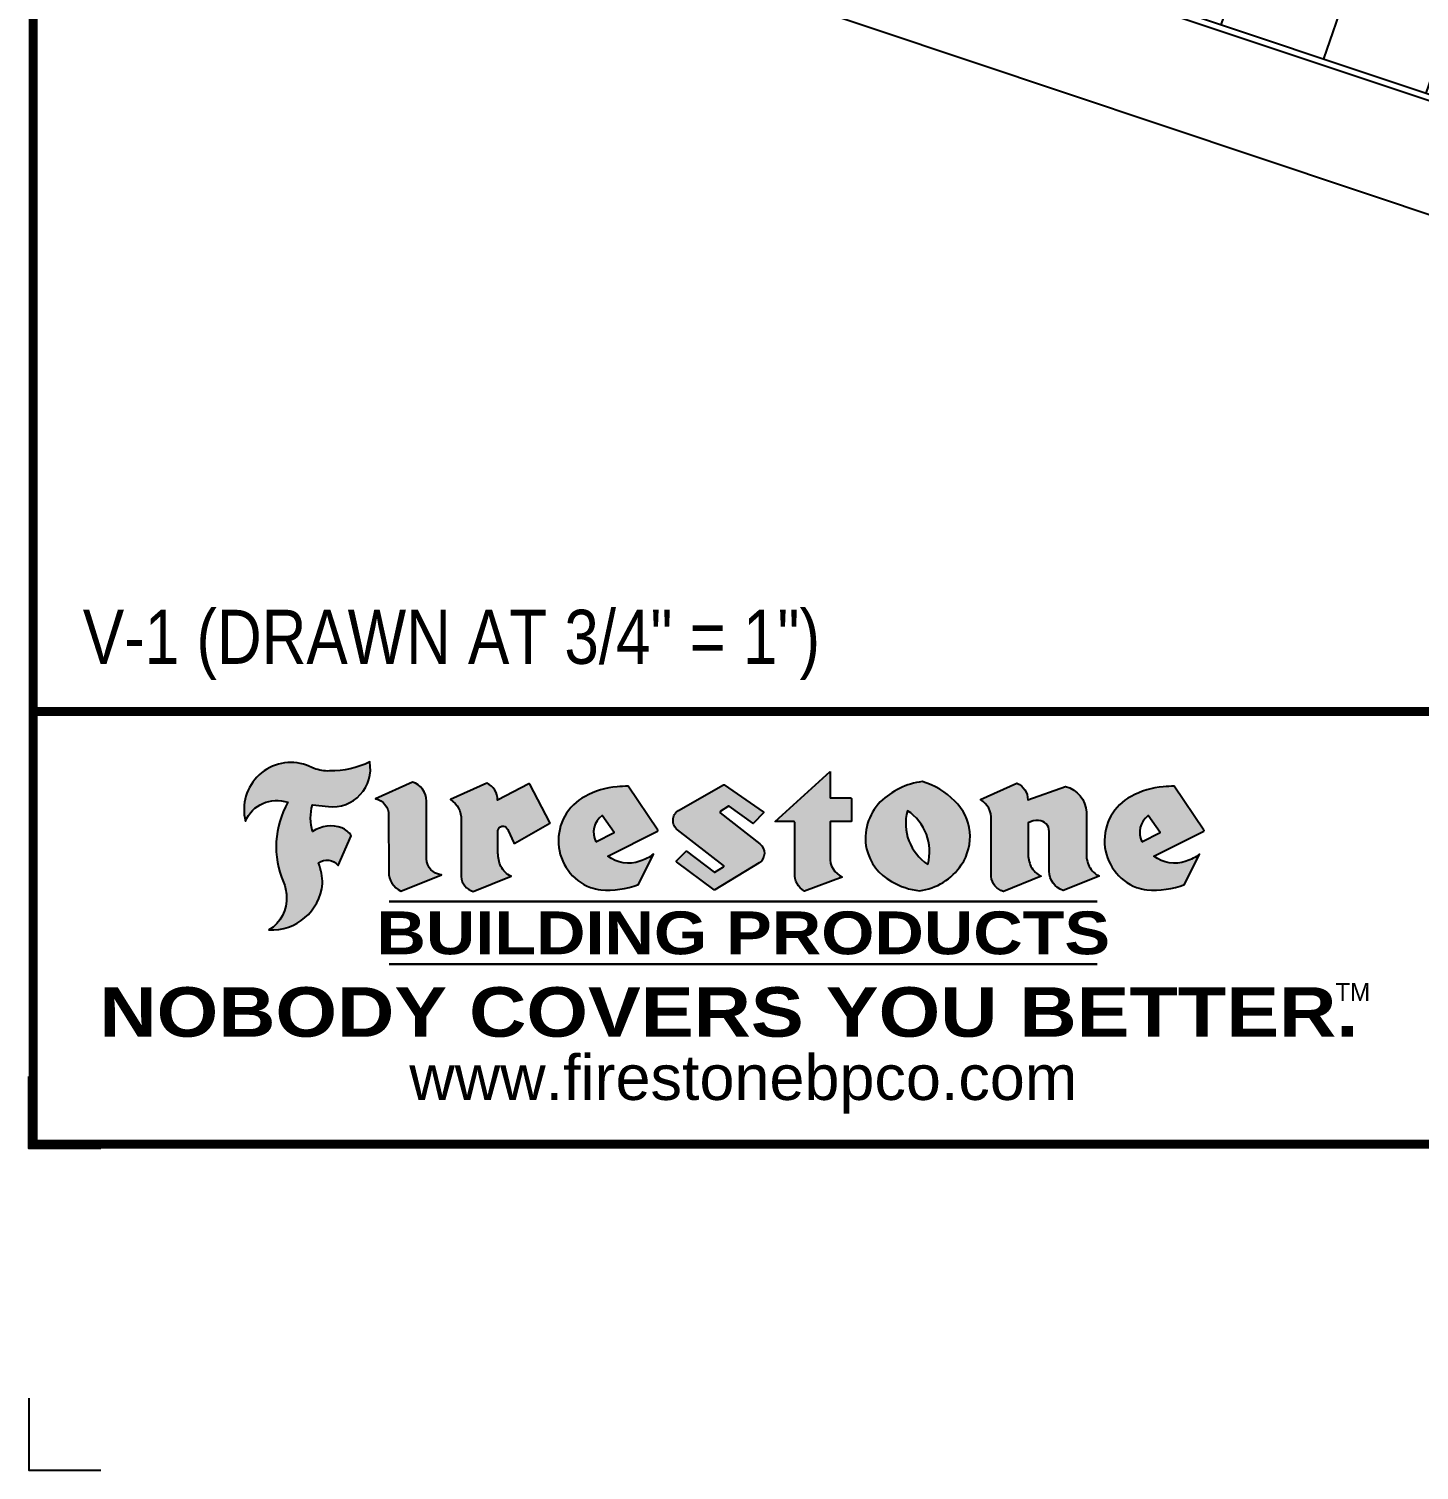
# Model space of a CAD drawing. Header units: inches. Extents: x 0 to 20, y 0 to 16.8.
# Drawn here: x 0 to 4.823, y 0 to 4.999 of the extents above; entities that cross this region are included whole.
import ezdxf
from ezdxf.enums import TextEntityAlignment as Align

# ---------------------------------------------------------------- set-up
doc = ezdxf.new("R2010")
doc.units = ezdxf.units.IN
doc.header["$MEASUREMENT"] = 0
doc.layers.get('0').update_dxf_attribs({"linetype": 'CONTINUOUS'})
doc.layers.get('DEFPOINTS').update_dxf_attribs({"linetype": 'CONTINUOUS'})
for name, color, linetype in [('FSBP-INSULATION', 7, 'CONTINUOUS'), ('FSBP-TTLB', 7, 'CONTINUOUS'), ('FSBP-TTLB-BORDER', 7, 'CONTINUOUS'), ('FSBP-TTLB-TEXT', 7, 'CONTINUOUS'), ('FSBP-WALL-CURB', 9, 'CONTINUOUS'), ('FSBP-WOOD', 7, 'CONTINUOUS')]:
    doc.layers.add(name, color=color, linetype=linetype)
doc.styles.add('ARIAL', font='arial.ttf')
doc.styles.add('ARIAL_BOLD', font='')
doc.styles.add('BANKGOTHIC', font='bgothm.ttf')
doc.styles.add('FSBP_ARIAL_NAR', font='ARIALN.TTF')
doc.styles.get('ARIAL_BOLD').set_extended_font_data('Arial Black')

# ---------------------------------------------------------------- blocks, each defined once
blk = doc.blocks.new('A$C486F1324')
at = {"layer": 'FSBP-TTLB-TEXT'}
h = blk.add_hatch(color=1, dxfattribs=at)
edge = h.paths.add_edge_path()
edge.add_arc((1.05293473454803, 2.432581823257731), 0.1319107607348553, 264.0410451462098, 370.3106169565175)
edge.add_arc((1.043176611464152, 2.752262660202042), 0.3273056962876236, 270.05058356628535, 295.23459397187514, ccw=False)
edge.add_arc((1.038426922191803, 2.56403150268051), 0.13916565617135, 249.3281275763668, 272.0749124149863, ccw=False)
edge.add_line((0.989299278179902, 2.433825686944644), (0.9631177487359136, 2.445558787492629))
edge.add_arc((0.9095748620182865, 2.291407038981255), 0.1631857907024101, 70.84590087378872, 194.3325259843273)
edge.add_arc((0.8600509757814071, 2.204839658458385), 0.1179914261095279, 70.96950098067123, 156.9641407594483, ccw=False)
edge.add_arc((1.168766374175352, 2.162383550941515), 0.3110405457095052, 150.323113748316, 203.2084295854517)
edge.add_arc((0.7718745149407522, 1.989572487159472), 0.121858715661731, 0.8849157075190988, 24.34668939894999, ccw=False)
edge.add_arc((0.7650031314481953, 1.983307491475024), 0.1289731377238324, -58.36655102076742, 3.6216782311386737, ccw=False)
edge.add_arc((0.8412948678329051, 2.051617467449851), 0.1783301886510352, 267.2205474105585, 354.1381621173521)
edge.add_arc((0.8059370697409881, 2.029692373120287), 0.212787892960859, 0.9996158580669322, 21.00503380861244)
edge.add_arc((1.034432087517867, 2.064164197730946), 0.05136395668415856, 40.821177131732725, 125.52727787225791, ccw=False)
edge.add_line((1.073301941138498, 2.097740834336818), (1.118401912534369, 2.200031471354478))
edge.add_arc((1.056483187403122, 2.160862735149867), 0.07326744446031509, 32.31675181867256, 66.31481236598174)
edge.add_arc((1.047887483703787, 2.124501603239696), 0.110224694801178, 69.81791323323885, 125.254734720681)
edge.add_arc((1.143333842085744, 2.261873949018218), 0.1659710644737307, 164.1569669952081, 196.5811013160487, ccw=False)
edge.add_line((0.9836674837126961, 2.307184524455224), (1.039240299265617, 2.301383838364885))
h = blk.add_hatch(color=1, dxfattribs=at)
edge = h.paths.add_edge_path()
edge.add_line((2.779085526150499, 2.423583663157117), (2.779085526150499, 2.333881224553082))
edge.add_arc((2.781392442941157, 2.333881224553068), 0.00230691679065842, 179.9999999996471, 269.9999999996471)
edge.add_line((2.781392442941143, 2.331574307762409), (2.851042658398813, 2.331574307762409))
edge.add_arc((2.851042658398813, 2.329267390971708), 0.002306916790701052, 0, 90, ccw=False)
edge.add_line((2.853349575189514, 2.329267390971708), (2.853349575189514, 2.251757171804073))
edge.add_arc((2.851042658398828, 2.251757171804087), 0.002306916790686842, 269.99999999964706, 359.99999999964706, ccw=False)
edge.add_line((2.851042658398813, 2.2494502550134), (2.781392442941143, 2.2494502550134))
edge.add_arc((2.781392442941157, 2.247143338222742), 0.00230691679065842, 90.00000000035294, 180.0000000003529)
edge.add_line((2.779085526150499, 2.247143338222727), (2.779085526150499, 2.127433711485182))
edge.add_arc((2.852360918257401, 2.12369642034561), 0.07337063740681414, 177.0802527808787, 245.3249543133826)
edge.add_line((2.821730779419073, 2.057025249452735), (2.690154522263373, 2.008229701244503))
edge.add_arc((2.724235369940526, 2.066534893757658), 0.06753517344606048, 177.0345319916278, 239.69264280249018, ccw=False)
edge.add_line((2.656790633108545, 2.070028763539753), (2.656790633108545, 2.247143338222727))
edge.add_arc((2.654483716317887, 2.247143338222742), 0.00230691679065842, 359.9999999996471, 449.999999999647)
edge.add_line((2.654483716317901, 2.2494502550134), (2.588482915647847, 2.2494502550134))
edge.add_line((2.588482915647847, 2.2494502550134), (2.779085526150499, 2.423583663157117))
h = blk.add_hatch(color=1, dxfattribs=at)
edge = h.paths.add_edge_path()
edge.add_line((1.290864384038019, 2.008492524202993), (1.43097033225452, 2.064791420292025))
edge.add_arc((1.436644270662416, 2.121823377800686), 0.0573135041183696, 181.971787100199, 264.31851000495806, ccw=False)
edge.add_line((1.379364702405683, 2.119851370029735), (1.37903731712966, 2.320596934648066))
edge.add_arc((1.309888624547209, 2.320484163719063), 0.06914878453844908, 0.0934405599589634, 72.42834396969008)
edge.add_line((1.330764526052365, 2.386406475112793), (1.202464409119062, 2.328412355415324))
edge.add_arc((1.190871232973747, 2.27232224160737), 0.05727567197445638, -0.017399788185684884, 78.322067691347, ccw=False)
edge.add_line((1.248146902307115, 2.272304847925781), (1.248199233300755, 2.075706805862339))
edge.add_arc((1.321324461293944, 2.07497573358174), 0.07312888236350451, 179.4272023230205, 245.3845503102953)
h = blk.add_hatch(color=1, dxfattribs=at)
edge = h.paths.add_edge_path()
edge.add_line((1.807651786805041, 2.246865396077439), (1.737783921756391, 2.3789790723241))
edge.add_arc((1.735744620158095, 2.377900594660677), 0.002306916790721869, 27.871971334059, 117.3766794470738)
edge.add_line((1.734683811260555, 2.37994914282028), (1.626263425247162, 2.323805327202692))
edge.add_arc((1.56271380654142, 2.324730636700022), 0.06355635479880146, 359.1658080110728, 425.8793658831422)
edge.add_line((1.58868669411409, 2.382737699601435), (1.462504212281334, 2.325700791685492))
edge.add_arc((1.423437031978647, 2.260476169502841), 0.07602957263902102, -3.4414039757249952, 59.079922442849806, ccw=False)
edge.add_line((1.499329501278754, 2.255912287470565), (1.499329501278754, 2.058449488485891))
edge.add_arc((1.556162430058898, 2.062578896434379), 0.05698275005415229, 184.1557352478596, 255.3066498366543)
edge.add_line((1.541709001656801, 2.007459641984056), (1.672916305560551, 2.060182788021976))
edge.add_arc((1.703923541705656, 2.128694263707063), 0.0752015358480571, 207.5160880841914, 245.649226723163, ccw=False)
edge.add_arc((1.736675161903364, 2.139384485703829), 0.1093332836229114, 179.4823365255142, 204.5537900001095, ccw=False)
edge.add_line((1.62734634068791, 2.140372291052628), (1.62734634068791, 2.218192830870564))
edge.add_arc((1.644214729975653, 2.216674003513419), 0.01693662875851178, 28.356188110623293, 174.8549701683578, ccw=False)
edge.add_arc((1.642965400400852, 2.211114314414412), 0.02111886817708026, 22.216893572439176, 40.102139564264576, ccw=False)
edge.add_line((1.662516385616714, 2.219099649108088), (1.682263761023097, 2.175858276730239))
edge.add_arc((1.6843622118052, 2.176816592645914), 0.002306916790685473, 204.5451281842827, 299.6323508190097)
edge.add_line((1.685502826970224, 2.174811383897563), (1.806753100371753, 2.243781709665697))
edge.add_line((1.806753100371753, 2.243781709665697), (1.807651786805041, 2.246865396077439))
h = blk.add_hatch(color=1, dxfattribs=at)
h.paths.add_polyline_path([(2.079013696958969, 2.372509599487572, 0.02524281661523788), (2.04064932662921, 2.369780089618544, 0.1213611957758757), (1.917398876930707, 2.330017413997425, 0.6151668103976068), (1.948366326295928, 2.020927234590275, 0.05306812109568645), (1.983561194740633, 2.012967556948965, 0.1150932231766138), (2.114751686428195, 2.031339923561191), (2.166820534440563, 2.13634411089113, -0.08755405562188731), (2.119855574390459, 2.112121973331725, -0.265591761123442), (2.008317279265117, 2.129763140217776), (2.180972862525681, 2.216714869958551, 0.4518949533370738), (2.18184769374962, 2.220065341664835)])
h.paths.add_polyline_path([(2.029842278823895, 2.211936798819394), (1.966738618897312, 2.179300291603411, -0.3720533890450154), (1.98880241555118, 2.270120236003706)], flags=16)
h = blk.add_hatch(color=1, dxfattribs=at)
edge = h.paths.add_edge_path()
edge.add_arc((2.27603235730526, 2.253253635380584), 0.04152450223225725, 123.20805433950699, 232.2027298779723, ccw=False)
edge.add_line((2.253290182792528, 2.287996660350629), (2.409160936544441, 2.376738928011363))
edge.add_arc((2.410302318411599, 2.374734155577214), 0.002306916790741141, 55.646444661762985, 119.65426054492829, ccw=False)
edge.add_line((2.411604106875319, 2.376638679631967), (2.547434611018917, 2.283795229912059))
edge.add_arc((2.546093867806404, 2.281917925270474), 0.002306916790700397, -42.731101238422525, 54.4661353739603, ccw=False)
edge.add_line((2.547788405158445, 2.280352547283613), (2.514082878729613, 2.24386597727802))
edge.add_arc((2.512388341377596, 2.245431355264869), 0.002306916790673009, 233.7527076894891, 317.2688987613858, ccw=False)
edge.add_line((2.511024327141814, 2.243570890203742), (2.429474878371439, 2.303359494337499))
edge.add_arc((2.428110864135639, 2.301499029276328), 0.002306916790719975, 53.75270768979195, 124.4135619297851)
edge.add_line((2.426807081754208, 2.303402188907356), (2.398558946171835, 2.284050464081318))
edge.add_arc((2.399862728553238, 2.282147304450302), 0.002306916790694715, 124.413561929383, 231.8459020253661)
edge.add_line((2.398437564694706, 2.280333255648443), (2.535524934179665, 2.17263385734519))
edge.add_arc((2.50987198472614, 2.139980978912016), 0.04152450223225738, -55.21225898295222, 51.84590202520428, ccw=False)
edge.add_line((2.533563285444262, 2.105878096982181), (2.380059912363055, 2.01288121029809))
edge.add_arc((2.378864566801948, 2.014854282539261), 0.002306916790727091, 233.2955624372944, 301.20872157023166, ccw=False)
edge.add_line((2.377485752065996, 2.013004759626924), (2.246891586179532, 2.110362385828026))
edge.add_arc((2.248272903809107, 2.112210040201936), 0.002306916790697761, 135.5134179846413, 233.2179869199888, ccw=False)
edge.add_line((2.246627115749294, 2.113826594173005), (2.278464340477814, 2.146239569709692))
edge.add_arc((2.280110128537683, 2.144623015738608), 0.002306916790748419, 53.03528399993951, 135.5134179853709, ccw=False)
edge.add_line((2.281497330874759, 2.146466256025562), (2.37745964320722, 2.074246076768972))
edge.add_arc((2.378846845544219, 2.076089317055831), 0.002306916790626977, 233.0352840000668, 302.2362632414408)
edge.add_line((2.380077382034147, 2.074137998264391), (2.409909958711938, 2.092950954072577))
edge.add_arc((2.408679422222006, 2.094902272864085), 0.002306916790685166, 302.2362632406177, 412.2027298768422)
edge.add_line((2.410093260944637, 2.096725162094273), (2.2505832602986, 2.22044162923676))
h = blk.add_hatch(color=1, dxfattribs=at)
edge = h.paths.add_edge_path(flags=16)
edge.add_arc((2.955988474005852, 2.146034781181318), 0.1684614578629418, 344.5558804047866, 417.0140046669545)
edge.add_arc((3.210083044523077, 2.242479849301684), 0.1684614578629413, 164.5558804047865, 237.0140046669547)
edge = h.paths.add_edge_path()
edge.add_arc((3.085000081380657, 2.190898847034975), 0.1828726885096672, 136.0914512150048, 191.213418978326)
edge.add_arc((3.080564515311864, 2.199009864590429), 0.1803148804748503, 194.0167254156723, 240.6663730831859)
edge.add_arc((3.113672006657439, 2.246327426840207), 0.2378525180183702, 239.2975390661776, 264.2889872773176)
edge.add_arc((3.064469747004688, 2.211810064170161), 0.2037606892471559, 277.1986764832036, 326.503572961274)
edge.add_arc((3.093364291682004, 2.196728640902951), 0.1713748657917089, 325.3768876809903, 406.3828327799088)
edge.add_arc((3.027464452944376, 2.141218864507682), 0.2571945645850002, 44.28462553519766, 73.82901434867304)
edge.add_arc((3.13277746446545, 2.132489990494792), 0.2579560664039133, 97.50292863483666, 134.1039137579026)
h = blk.add_hatch(color=1, dxfattribs=at)
edge = h.paths.add_edge_path()
edge.add_line((3.33831519343592, 2.058643648811753), (3.33831519343592, 2.255912287470565))
edge.add_arc((3.262422724135841, 2.260476169502887), 0.076029572638996, 356.5585960242387, 419.0799224428129)
edge.add_line((3.301489904438557, 2.325700791685492), (3.427672386271257, 2.382737699601435))
edge.add_arc((3.401699498698617, 2.324730636699968), 0.06355635479883828, 0.39626228338801184, 65.87936588318729, ccw=False)
edge.add_line((3.465254333483887, 2.325170194128376), (3.596151383567263, 2.371448459092008))
edge.add_arc((3.571369086579416, 2.27774289547643), 0.09692726601172152, 2.366977007666776, 75.18615851992018, ccw=False)
edge.add_line((3.668213654208745, 2.281745971443158), (3.668213654208745, 2.142456301410775))
edge.add_arc((3.777502514268014, 2.139339897279081), 0.1093332836229047, 178.3666365323575, 204.5537900000423)
edge.add_arc((3.744750894070185, 2.128649675282367), 0.07520153584796174, 207.5160880841712, 245.2240541443093)
edge.add_line((3.71323611585031, 2.060370178010899), (3.588210878431101, 2.010131177172084))
edge.add_arc((3.610972150886048, 2.078197660558692), 0.07177131519198725, 180.3328587115749, 251.5101856666586, ccw=False)
edge.add_line((3.539202046833867, 2.077780708850796), (3.539202046833867, 2.2155300510111))
edge.add_arc((3.501944494155337, 2.215955952136818), 0.0372599868942854, 359.3450650296065, 449.0500281941028)
edge.add_arc((3.498394839000171, 2.188871092646112), 0.06447454900600776, 86.29402372314017, 119.8211331593848)
edge.add_line((3.46633203284519, 2.244808056551889), (3.46633203284519, 2.140372291052628))
edge.add_arc((3.575660854060708, 2.139384485703815), 0.1093332836229751, 179.482336525507, 204.5537900001025)
edge.add_arc((3.542909233862866, 2.128694263706967), 0.0752015358479639, 207.51608808417, 245.6492267231416)
edge.add_line((3.511901997717774, 2.060182788021976), (3.380694693813967, 2.007459641984056))
edge.add_arc((3.395127450940398, 2.062546484817654), 0.05694615642555727, 183.9298782390169, 255.318496325343, ccw=False)
h = blk.add_hatch(color=1, dxfattribs=at)
h.paths.add_polyline_path([(3.973320437169735, 2.372509599487572, 0.02524281661523822), (3.934956066840033, 2.369780089618544, 0.1085638477195505), (3.823515797474061, 2.33691113673602, 0.6425897848490651), (3.842673066506751, 2.020927234590275, 0.05306812109569052), (3.877867934951342, 2.012967556948965, 0.1150932231766133), (4.009058426638961, 2.031339923561191), (4.061127274651329, 2.13634411089113, -0.08755405562189084), (4.014162314601225, 2.112121973331725, -0.2655917611234366), (3.902624019475826, 2.129763140217776), (4.075279602736447, 2.216714869958551, 0.4518949533370731), (4.076154433960386, 2.220065341664835)])
h.paths.add_polyline_path([(3.924149019034718, 2.211936798819394), (3.861045359108135, 2.179300291603411, -0.3720533890450147), (3.883109155761946, 2.270120236003706)], flags=16)
at = {"layer": 'DEFPOINTS', "color": 1}
blk.add_lwpolyline([(0.2499999648784577, 1.115208302549462), (-3.512154225088215e-08, 1.115208302549462), (-3.512154225088215e-08, 1.365208302549462)], dxfattribs=at)
at = {"layer": 'DEFPOINTS', "linetype": 'Continuous', "ltscale": 1.75}
blk.add_lwpolyline([(-3.512154225088215e-08, 0.2499999692161197), (-3.512154225088215e-08, -3.078388033372903e-08), (0.2499999648784577, -3.078388033372903e-08)], dxfattribs=at)
at = {"layer": 'FSBP-TTLB', "const_width": 0.03125}
blk.add_lwpolyline([(0.01562496487845775, 2.630833302549462), (0.01562496487845775, 1.130833302549462), (20.01562496487846, 1.130833302549462), (20.01562496487846, 2.630833302549462), (0.01562496487845775, 2.630833302549462)], dxfattribs=at)
at = {"layer": 'FSBP-TTLB-BORDER', "const_width": 0.03125}
blk.add_lwpolyline([(20.01562496487846, 2.630833302549462), (20.01562496487846, 15.63083330254946), (0.01562496487845775, 15.63083330254946), (0.01562496487845775, 2.630833302549462)], dxfattribs=at)
at = {"layer": 'FSBP-TTLB-TEXT', "color": 1}
blk.add_line((0.7514681707107965, 2.251010548403869), (0.7514681707107965, 2.251010548403869), dxfattribs=at)
for points in [[(1.039240288603781, 2.301383839477765, 0.5000510906601082), (1.182715385655359, 2.456191808344684, -0.1103304102359608), (1.043465573188274, 2.424957091469324, -0.09957876667165425), (0.989299278179902, 2.433825686944644), (0.9631177487359136, 2.445558787492629, 0.5978159689075124), (0.7514681707107965, 2.251010548403869, -0.3938834584182213), (0.8985246071333276, 2.316382279576757, 0.2349406564350952), (0.8828960471532977, 2.039809584686154, -0.1027304183841549), (0.893718696891784, 1.991454482752047, -0.2772692352614086), (0.8326473561440534, 1.873497067927772, 0.3985429150902959), (1.018692578968699, 2.03340460748511, 0.0875124847930418), (1.004584981218573, 2.105966186820112, -0.3874031597924062), (1.073301941138498, 2.097740834336818), (1.118401912534369, 2.200031471354478, 0.1494423498871741), (1.085915528859078, 2.22795860457687, 0.2467195073738216), (0.9842643930489484, 2.214510412139376, -0.1424285161541127), (0.9836674837126961, 2.307184524455224), (1.039240299265617, 2.301383838364885)], [(2.779085526150499, 2.423583663157117), (2.779085526150499, 2.333881224553082, 0.4142135623730958), (2.781392442941143, 2.331574307762409), (2.851042658398813, 2.331574307762409, -0.414213562373095), (2.853349575189514, 2.329267390971708), (2.853349575189514, 2.251757171804073, -0.4142135623730938), (2.851042658398813, 2.2494502550134), (2.781392442941143, 2.2494502550134, 0.4142135623730958), (2.779085526150499, 2.247143338222727), (2.779085526150499, 2.127433711485182, 0.3068985753588853), (2.821730779419073, 2.057025249452735), (2.690154522263373, 2.008229701244503, -0.2804194150632976), (2.656790633108545, 2.070028763539753), (2.656790633108545, 2.247143338222727, 0.414213562373095), (2.654483716317901, 2.2494502550134), (2.588482915647847, 2.2494502550134), (2.779085526150499, 2.423583663157117)], [(2.18184769374962, 2.220065341664835), (2.079013696958969, 2.372509599487572, 0.02524281661523788), (2.04064932662921, 2.369780089618544, 0.1085638477195265), (1.929209057263352, 2.33691113673602, 0.6425897848491228), (1.948366326295928, 2.020927234590275, 0.05306812109568648), (1.983561194740633, 2.012967556948965, 0.1150932231766137), (2.114751686428195, 2.031339923561191), (2.166820534440563, 2.13634411089113, -0.0875540556218873), (2.119855574390459, 2.112121973331725, -0.2655917611234418), (2.008317279265117, 2.129763140217776), (2.180972862525681, 2.216714869958551)], [(4.076154433960386, 2.220065341664835), (3.973320437169735, 2.372509599487572, 0.02524281661523788), (3.934956066840033, 2.369780089618544, 0.1085638477195265), (3.823515797474061, 2.33691113673602, 0.6425897848491228), (3.842673066506751, 2.020927234590275, 0.05306812109568648), (3.877867934951342, 2.012967556948965, 0.1150932231766137), (4.009058426638961, 2.031339923561191), (4.061127274651329, 2.13634411089113, -0.0875540556218873), (4.014162314601225, 2.112121973331725, -0.2655917611234418), (3.902624019475826, 2.129763140217776), (4.075279602736447, 2.216714869958551)], [(4.075279602736447, 2.216714869958551, 0.4518949533370731), (4.076154433960386, 2.220065341664835, 0.4518949533370731)]]:
    blk.add_lwpolyline(points, format="xyb", dxfattribs=at)
for points in [[(1.290864384038019, 2.008492524202993), (1.43097033225452, 2.064791420292025, -0.3756100036733062), (1.379364702405683, 2.119851370029735), (1.37903731712966, 2.320596934648066, 0.3265360292958048), (1.330764526052365, 2.386406475112793), (1.202464409119062, 2.328412355415324, -0.3557863980845349), (1.248146902307115, 2.272304847925781), (1.248199233300755, 2.075706805862339, 0.2960110723418457)], [(1.807651786805041, 2.246865396077439), (1.737783921756391, 2.3789790723241, 0.4116839150163434), (1.734683811260555, 2.37994914282028), (1.626263425247162, 2.323805327202692, 0.2996033003794034), (1.58868669411409, 2.382737699601435), (1.462504212281334, 2.325700791685492, -0.2797757560995365), (1.499329501278754, 2.255912287470565), (1.499329501278754, 2.058449488485891, 0.320828638474519), (1.541709001656801, 2.007459641984056), (1.672916305560551, 2.060182788021976, -0.1679398621276611), (1.637228717577119, 2.093951330204405, -0.1098333365370753), (1.62734634068791, 2.140372291052628), (1.62734634068791, 2.218192830870564, -0.743334502655012), (1.659119166646138, 2.224718079671632, -0.07819791644735608), (1.662516385616714, 2.219099649108088), (1.682263761023097, 2.175858276730239, 0.4404648714563479), (1.685502826970224, 2.174811383897563), (1.806753100371753, 2.243781709665697)], [(2.2505832602986, 2.22044162923676, -0.5150044486718882), (2.253290182792528, 2.287996660350629), (2.409160936544441, 2.376738928011363, -0.2867822934100265), (2.411604106875319, 2.376638679631967), (2.547434611018917, 2.283795229912059, -0.4515027974650387), (2.547788405158445, 2.280352547283613), (2.514082878729613, 2.24386597727802, -0.3814439164929681), (2.511024327141814, 2.243570890203742), (2.429474878371439, 2.303359494337499, 0.3184718635035665), (2.426807081754208, 2.303402188907356), (2.398558946171835, 2.284050464081318, 0.5064094529656681), (2.398437564694706, 2.280333255648443), (2.535524934179665, 2.17263385734519, -0.5043597839115849), (2.533563285444262, 2.105878096982181), (2.380059912363055, 2.01288121029809, -0.3053163970316367), (2.377485752065996, 2.013004759626924), (2.246891586179532, 2.110362385828026, -0.4541703869768119), (2.246627115749294, 2.113826594173005), (2.278464340477814, 2.146239569709692, -0.3762644290664977), (2.281497330874759, 2.146466256025562), (2.37745964320722, 2.074246076768972, 0.3114700032088108), (2.380077382034147, 2.074137998264391), (2.409909958711938, 2.092950954072577, 0.520381097387146), (2.410093260944637, 2.096725162094273)], [(2.953249883604445, 2.317722762716059, 0.2452625673097023), (2.905618498745599, 2.155336675924431, 0.2064059665179019), (2.992229303852542, 2.041814614862275, 0.1094800500670344), (3.090003063353111, 2.009655498951545, 0.2185147641853038), (3.234389909721659, 2.09935759961418, 0.3689489483072479), (3.211584927988571, 2.320798080235917, 0.1296305888694145), (3.099094368954257, 2.388237485636708, 0.1610736375384317)], [(3.33831519343592, 2.058643648811753), (3.33831519343592, 2.255912287470565, 0.2797757560995341), (3.301489904438557, 2.325700791685492), (3.427672386271257, 2.382737699601435, -0.2937618496109166), (3.465254333483887, 2.325170194128376), (3.596151383567263, 2.371448459092008, -0.3288760160581939), (3.668213654208745, 2.281745971443158), (3.668213654208745, 2.142456301410775, 0.114762897203527), (3.678056069941721, 2.093906741779776, 0.166032965990522), (3.71323611585031, 2.060370178010899), (3.588210878431101, 2.010131177172084, -0.3209557512194564), (3.539202046833867, 2.077780708850796), (3.539202046833867, 2.2155300510111, 0.4127061514896111), (3.502562241494348, 2.253210817746393, 0.1473421876160361), (3.46633203284519, 2.244808056551889), (3.46633203284519, 2.140372291052628, 0.1098333365370753), (3.476214409734399, 2.093951330204376, 0.1679398621276611), (3.511901997717774, 2.060182788021976), (3.380694693813967, 2.007459641984056, -0.3219729545308964), (3.33831519343592, 2.058643648811753, 29.1476284739)], [(1.966738618897312, 2.179300291603411), (2.029842278823895, 2.211936798819394), (1.98880241555118, 2.270120236003706, 0.3720533890450154)], [(3.118366895036178, 2.101173760584302, 0.3271311138286319), (3.047704623492751, 2.287340869898699, 0.3271311138286322)], [(3.861045359108135, 2.179300291603411), (3.924149019034718, 2.211936798819394), (3.883109155761946, 2.270120236003706, 0.3720533890450154)]]:
    blk.add_lwpolyline(points, format="xyb", close=True, dxfattribs=at)
at = {"layer": 'FSBP-TTLB-TEXT', "const_width": 0.0078125}
for points in [[(1.249551544687665, 1.972387724376318), (3.706854447563717, 1.972387724376304)], [(1.249551544687665, 1.754677206499863), (3.706854447563717, 1.754677206499878)]]:
    blk.add_lwpolyline(points, dxfattribs=at)
at = {"layer": 'FSBP-TTLB-TEXT', "color": 1}
for centre, start, end in [((1.805612485206739, 2.245786918414026), 299.6323508193319, 27.87197133380466), ((2.179935225669015, 2.218775252164079), 296.7304547840455, 34.00233684987402)]:
    blk.add_arc(centre, 0.00230691679068068, start, end, dxfattribs=at)
at = {"layer": 'FSBP-TTLB-TEXT', "lineweight": 18, "style": 'ARIAL_BOLD'}
blk.add_text('BUILDING PRODUCTS', height=0.1484375, dxfattribs=at).set_placement((2.478202996125691, 1.863532465438098), align=Align.MIDDLE_CENTER)
at = {"layer": 'FSBP-TTLB-TEXT', "color": 1}
for s, height, style, p in [('NOBODY COVERS YOU BETTER.', 0.171875, 'ARIAL_BOLD', (2.428229228481842, 1.589182851962093)), ('TM', 0.0625, 'BANKGOTHIC', (4.592296138251458, 1.658258798256043))]:
    blk.add_text(s, height=height, dxfattribs=dict(at, style=style)).set_placement(p, align=Align.MIDDLE_CENTER)
at = {"layer": 'FSBP-TTLB-TEXT', "style": 'ARIAL'}
blk.add_text('www.firestonebpco.com', height=0.15625, dxfattribs=at).set_placement((2.478202996125691, 1.362175995809338), align=Align.MIDDLE_CENTER)
at = {"layer": 'FSBP-TTLB-TEXT'}
for tag, height, style, p in [('MAXIMUM_WARRANTY', 0.1875, 'ARIAL_BOLD', (18.05549597262787, 2.85485773330052)), ('ACCPT_SYSTEMS', 0.21875, 'ARIAL', (12.51000666906039, 1.505833302549462))]:
    blk.add_attdef(tag, text='', height=height, dxfattribs=dict(at, style=style)).set_placement(p, align=Align.MIDDLE_LEFT)
for tag, height, style, p in [('DETAIL_DESCP_LINE_1', 0.21875, 'ARIAL_BOLD', (10.34680946719057, 2.25720148330052)), ('ISSUE_REV_DATE', 0.21875, 'ARIAL', (16.85632130115108, 1.902577359955217)), ('DETAIL_NUMBER', 0.4375, 'ARIAL', (18.9350408723662, 1.73767023330052))]:
    blk.add_attdef(tag, text='', height=height, dxfattribs=dict(at, style=style)).set_placement(p, align=Align.MIDDLE_CENTER)

msp = doc.modelspace()

# ---------------------------------------------------------------- hatches: boundary and pattern name
at = {"layer": 'FSBP-INSULATION'}
h = msp.add_hatch(dxfattribs=at)
h.set_pattern_fill('ANSI31', color=256, scale=3, angle=64, style=0)
h.set_pattern_definition([(71.00000000000003, (36.2620716989634, 0.4090706389266062), (0.3545694658497439, -0.1220880579214337), [])])
h.paths.add_polyline_path([(2.160705887205133, 5.674228154846013), (2.165879739707158, 5.689691170018278), (2.188538049641309, 5.688161898566832), (2.171513987665357, 5.70653016216727), (2.177148235623541, 5.723369154316266), (2.199806545557685, 5.721839882864819), (2.182782483581725, 5.740208146465258), (2.188416731539903, 5.757047138614255), (2.211075041474061, 5.755517867162809), (2.194050979498094, 5.773886130763255), (2.199685227456271, 5.790725122912244), (2.222343537390437, 5.789195851460797), (2.205319475414456, 5.807564115061241), (2.210953723372647, 5.824403107210233), (2.233612033306805, 5.822873835758787), (2.216587971330824, 5.841242099359232), (2.222222219289016, 5.858081091508222), (2.244880529223174, 5.856551820056775), (2.2278564672472, 5.874920083657219), (2.233490715205399, 5.891759075806209), (2.25614902513955, 5.890229804354765), (2.239124963163576, 5.90859806795521), (2.244759211121767, 5.925437060104199), (2.267417521055918, 5.923907788652753), (2.250393459079945, 5.942276052253201), (2.256027707038136, 5.959115044402188), (2.278686016972287, 5.957585772950742), (2.261661954996327, 5.975954036551188), (2.267296202954512, 5.992793028700178), (2.289954512888663, 5.99126375724873), (2.272930450912689, 6.009632020849174), (2.278564698870881, 6.026471012998165), (2.301223008805032, 6.02494174154672), (2.284198946829072, 6.04331000514716), (2.289833194787249, 6.060148997296156), (2.312491504721415, 6.058619725844708), (2.295467442745441, 6.076987989445153), (2.301101690703625, 6.093826981594144), (2.323760000637769, 6.092297710142698), (2.306735938661816, 6.110665973743141), (2.312370186620008, 6.127504965892133), (2.335028496554159, 6.125975694440686), (2.318004434578185, 6.14434395804113), (2.323638682536377, 6.161182950190121), (2.346296992470535, 6.159653678738676), (2.329272930494561, 6.178021942339117), (2.334907178452752, 6.194860934488111), (2.357565488386896, 6.193331663036663), (2.34054142641093, 6.211699926637111), (2.346175674369114, 6.228538918786098), (2.368833984303265, 6.227009647334653), (2.351809922327305, 6.245377910935097), (2.35744417028549, 6.262216903084087), (2.380102480219641, 6.260687631632642), (2.363078418243674, 6.279055895233085), (2.368712666201866, 6.295894887382076), (2.39137097613601, 6.294365615930631), (2.374346914160057, 6.312733879531068), (2.379981162118241, 6.329572871680065), (2.402639472052385, 6.328043600228621), (2.385615410076419, 6.346411863829064), (2.391249658034603, 6.363250855978055), (2.413907967968768, 6.361721584526608), (2.396883905992794, 6.380089848127045), (2.402518153950979, 6.396928840276044), (2.425176463885144, 6.395399568824597), (2.408152401909156, 6.413767832425035), (2.413786649867355, 6.430606824574031), (2.436444959801499, 6.429077553122585), (2.419420897825539, 6.447445816723022), (2.425055145783709, 6.464284808872023), (2.447713455717874, 6.462755537420576), (2.430689393741901, 6.481123801021016), (2.436323641700085, 6.49796279317001), (2.458981951634243, 6.496433521718564), (2.441957889658291, 6.514801785318999), (2.447592137616468, 6.531640777468), (2.470250447550626, 6.530111506016555), (2.453226385574652, 6.548479769616991), (2.458860633532836, 6.565318761765989), (2.481518943467002, 6.563789490314542), (2.464494881491028, 6.58215775391498), (2.470129129449219, 6.598996746063978), (2.492787439383363, 6.597467474612531), (2.475763377407397, 6.615835738212969), (2.481397625365581, 6.632674730361965), (2.504055935299732, 6.631145458910519), (2.48703187332378, 6.649513722510961), (2.492666121281957, 6.666352714659956), (2.515324431216115, 6.664823443208507), (2.498300369240148, 6.683191706808942), (2.503934617198325, 6.700030698957945), (2.526592927132477, 6.698501427506499), (2.509568865156517, 6.716869691106932), (2.515203113114708, 6.733708683255965), (2.537861423048852, 6.732179411804517), (2.520837361072893, 6.750547675404962), (2.526471609031091, 6.767386667553953), (2.549129918965235, 6.765857396102535), (2.532105856989276, 6.784225659702984), (2.53774010494746, 6.801064651851971), (2.560398414881618, 6.799535380400524), (2.543374352905644, 6.817903644000963), (2.549008600863836, 6.834742636149991), (2.571666910797994, 6.833213364698547), (2.554642848822034, 6.851581628298981), (2.560277096780219, 6.86842062044798), (2.582935406714377, 6.866891348996563), (2.56591134473841, 6.885259612597006), (2.571545592696594, 6.902098604745997), (2.594203902630746, 6.900569333294552), (2.577179840654786, 6.918937596894994), (2.582814088612984, 6.935776589044016), (2.605472398547128, 6.934247317592573), (2.588448336571169, 6.952615581193002), (2.594082584529346, 6.969454573342007), (2.616740894463511, 6.967925301890593), (2.599716832487537, 6.98629356549103), (2.605351080445729, 7.003132557640025), (2.628009390379887, 7.00160328618858), (2.61098532840392, 7.019971549789027), (2.616619576362112, 7.036810541938043), (2.639277886296256, 7.035281270486598), (2.622253824320296, 7.053649534087042), (2.627888072278502, 7.070488526236065), (2.650546382212646, 7.068959254784619), (2.633522320236686, 7.087327518385053), (2.636662871812796, 7.096713637655306), (8.58930999694671, 5.104985770937922), (8.589309996946703, 3.523247308794581)])
h.paths.add_polyline_path([(1.341486699864625, 6.526375849460563), (1.324462637888651, 6.544744113061008), (1.330096885846835, 6.561583105210002), (1.352755195780993, 6.560053833758555), (1.33573113380502, 6.578422097358998), (1.341365381763218, 6.59526108950799), (1.364023691697369, 6.593731818056544), (1.346999629721395, 6.612100081656984), (1.352633877679587, 6.628939073805979), (1.375292187613738, 6.627409802354532), (1.358268125637757, 6.645778065954981), (1.363902373595955, 6.662617058103968), (1.386560683530114, 6.66108778665252), (1.36953662155414, 6.679456050252971), (1.375170869512331, 6.696295042401957), (1.397829179446475, 6.694765770950511), (1.380805117470508, 6.713134034550957), (1.3864393654287, 6.729973026699947), (1.409097675362851, 6.728443755248501), (1.392073613386884, 6.746812018848944), (1.397707861345076, 6.763651010997935), (1.420366171279234, 6.762121739546489), (1.40334210930326, 6.780490003146936), (1.408976357261437, 6.797328995295925), (1.431634667195603, 6.79579972384448), (1.414610605219629, 6.814167987444926), (1.42024485317782, 6.831006979593912), (1.442903163111971, 6.829477708142467), (1.425879101135997, 6.847845971742909), (1.431513349094189, 6.864684963891901), (1.454171659028347, 6.863155692440457), (1.437147597052373, 6.8815239560409), (1.442781845010543, 6.898362948189892), (1.465440154944716, 6.896833676738444), (1.448416092968742, 6.915201940338886), (1.454050340926933, 6.93204093248788), (1.476708650861092, 6.930511661036435), (1.459684588885118, 6.948879924636878), (1.465318836843309, 6.965718916785868), (1.487977146777453, 6.964189645334424), (1.470953084801494, 6.982557908934864), (1.476587332759692, 6.999396901083888), (1.499245642693836, 6.997867629632442), (1.482221580717876, 7.016235893232879), (1.487855828676061, 7.033074885381877), (1.510514138610226, 7.031545613930461), (1.493490076634252, 7.049913877530906), (1.499124324592458, 7.066752869679895), (1.521782634526602, 7.065223598228449), (1.504758572550628, 7.083591861828894), (1.51039282050882, 7.100430853977916), (1.533051130442971, 7.09890158252647), (1.516027068467011, 7.117269846126907), (1.521661316425195, 7.134108838275905), (1.544319626359361, 7.13257956682449), (1.527295564383387, 7.150947830424935), (1.532929812341578, 7.167786822573923), (1.555588122275729, 7.166257551122477), (1.538564060299755, 7.184625814722923), (1.544198308257961, 7.201464806871941), (1.566856618192112, 7.199935535420498), (1.549832556216145, 7.218303799020942), (1.555466804174323, 7.235142791169933), (1.578125114108488, 7.233613519718516), (1.561101052132528, 7.25198178331895), (1.566735300090699, 7.268820775467952), (1.589393610024878, 7.267291504016504), (1.572369548048904, 7.285659767616941), (1.578003796007096, 7.302498759765969), (1.60066210594124, 7.300969488314523), (1.58363804396528, 7.319337751914966), (1.589272291923479, 7.33617674406399), (1.611930601857622, 7.334647472612544), (1.59490653988167, 7.353015736212983), (1.600540787839847, 7.369854728361979), (1.623199097773991, 7.368325456910533), (1.606175035798032, 7.386693720511002), (1.611809283756223, 7.403532712659997), (1.634467593690381, 7.402003441208551), (1.617443531714414, 7.42037170480899), (1.640892206613238, 7.429893841528565), (2.556556607689181, 7.123516818693866), (2.539435740864313, 7.124672352929883), (2.556459802840287, 7.106304089329446), (2.550825554882096, 7.08946509718042), (2.528167244947937, 7.090994368631866), (2.545191306923904, 7.072626105031422), (2.539557058965713, 7.055787112882432), (2.516898749031554, 7.057316384333847), (2.533922811007521, 7.038948120733408), (2.52828856304933, 7.022109128584412), (2.505630253115186, 7.023638400035858), (2.522654315091145, 7.005270136435425), (2.517020067132947, 6.988431144286392), (2.494361757198803, 6.989960415737838), (2.511385819174777, 6.971592152137391), (2.505751571216585, 6.954753159988404), (2.48309326128242, 6.956282431439819), (2.500117323258394, 6.937914167839378), (2.494483075300202, 6.921075175690384), (2.471824765366051, 6.92260444714183), (2.488848827342011, 6.904236183541392), (2.483214579383812, 6.887397191392366), (2.460556269449675, 6.888926462843809), (2.477580331425635, 6.870558199243372), (2.471946083467444, 6.853719207094346), (2.449287773533285, 6.855248478545791), (2.466311835509252, 6.836880214945352), (2.460677587551075, 6.820041222796356), (2.43801927761691, 6.821570494247802), (2.455043339592862, 6.803202230647334), (2.449409091634678, 6.786363238498341), (2.426750781700534, 6.787892509949784), (2.443774843676493, 6.76952424634935), (2.438140595718302, 6.752685254200318), (2.415482285784151, 6.754214525651764), (2.432506347760118, 6.735846262051326), (2.426872099801933, 6.719007269902327), (2.404213789867782, 6.720536541353776), (2.421237851843749, 6.70216827775333), (2.415603603885558, 6.68532928560434), (2.392945293951399, 6.686858557055788), (2.40996935592738, 6.668490293455344), (2.404335107969182, 6.651651301306353), (2.381676798035038, 6.653180572757797), (2.398700860010997, 6.634812309157355), (2.393066612052813, 6.617973317008363), (2.370408302118655, 6.619502588459809), (2.387432364094629, 6.601134324859367), (2.381798116136437, 6.584295332710373), (2.359139806202293, 6.585824604161822), (2.376163868178253, 6.56745634056138), (2.370529620220076, 6.550617348412385), (2.347871310285925, 6.552146619863831), (2.364895372261884, 6.533778356263384), (2.359261124303693, 6.516939364114398), (2.336602814369549, 6.518468635565843), (2.353626876345515, 6.5001003719654), (2.347992628387331, 6.483261379816406), (2.325334318453173, 6.484790651267852), (2.34235838042914, 6.466422387667408), (2.336724132470955, 6.449583395518418), (2.314065822536804, 6.451112666969864), (2.331089884512771, 6.432744403369422), (2.32545563655458, 6.415905411220429), (2.302797326620421, 6.417434682671876), (2.319821388596395, 6.399066419071437), (2.314187140638211, 6.382227426922442), (2.29152883070406, 6.383756698373887), (2.308552892680027, 6.365388434773444), (2.302918644721835, 6.348549442624451), (2.280260334787691, 6.350078714075897), (2.297284396763644, 6.331710450475462), (2.291650148805459, 6.314871458326463), (2.268991838871315, 6.31640072977791), (2.286015900847275, 6.298032466177474), (2.280381652889091, 6.281193474028474), (2.257723342954939, 6.28272274547992), (2.274747404930906, 6.264354481879479), (2.269113156972715, 6.247515489730485), (2.246454847038571, 6.249044761181931), (2.26347890901453, 6.230676497581491), (2.257844661056346, 6.213837505432497), (2.235186351122188, 6.215366776883942), (2.252210413098155, 6.196998513283509), (2.246576165139977, 6.180159521134507), (2.223917855205826, 6.181688792585954), (2.240941917181786, 6.163320528985512), (2.235307669223602, 6.146481536836519), (2.212649359289458, 6.148010808287965), (2.22967342126541, 6.129642544687523), (2.224039173307226, 6.11280355253853), (2.201380863373082, 6.114332823989976), (2.218404925349041, 6.095964560389537), (2.212770677390857, 6.079125568240541), (2.190112367456706, 6.080654839691987), (2.207136429432673, 6.062286576091548), (2.201502181474488, 6.045447583942552), (2.178843871540337, 6.046976855393996), (2.195867933516297, 6.028608591793561), (2.190233685558113, 6.011769599644564), (2.167575375623962, 6.013298871096009), (2.184599437599928, 5.99493060749557), (2.178965189641744, 5.978091615346575), (2.156306879707586, 5.979620886798021), (2.173330941683545, 5.96125262319758), (2.167696693725368, 5.944413631048586), (2.145038383791224, 5.945942902500032), (2.162062445767184, 5.92757463889959), (2.156428197808992, 5.910735646750598), (2.133769887874841, 5.912264918202043), (2.150793949850801, 5.893896654601605), (2.145159701892624, 5.877057662452608), (2.122501391958465, 5.878586933904054), (2.139525453934425, 5.860218670303613), (2.133891205976248, 5.843379678154618), (2.111232896042104, 5.844908949606064), (2.128256958018063, 5.82654068600563), (2.122622710059872, 5.80970169385663), (2.099964400125735, 5.811230965308076), (2.116988462101695, 5.792862701707639), (2.111354214143503, 5.776023709558642), (2.088695904209359, 5.777552981010087), (2.105719966185312, 5.759184717409647), (2.100085718227128, 5.742345725260653), (2.077427408292984, 5.743874996712099), (2.09445147026895, 5.72550673311166), (2.088817222310766, 5.708667740962664), (2.066158912376615, 5.710197012414111), (2.071981177581691, 5.703915027410201), (1.14671269480246, 6.013505531030932), (1.149800951184886, 6.022735356442181), (1.172459261119045, 6.021206084990734), (1.155435199143078, 6.039574348591175), (1.161069447101248, 6.05641334074017), (1.183727757035413, 6.054884069288723), (1.166703695059446, 6.073252332889161), (1.172337943017617, 6.090091325038158), (1.194996252951775, 6.088562053586713), (1.177972190975822, 6.106930317187151), (1.183606438933992, 6.123769309336148), (1.206264748868158, 6.1222400378847), (1.189240686892198, 6.140608301485138), (1.194874934850375, 6.157447293634135), (1.217533244784526, 6.15591802218269), (1.20050918280856, 6.174286285783131), (1.206143430766737, 6.191125277932124), (1.228801740700902, 6.18959600648068), (1.211777678724928, 6.207964270081117), (1.21741192668312, 6.224803262230114), (1.240070236617271, 6.223273990778668), (1.223046174641304, 6.241642254379105), (1.228680422599481, 6.258481246528103), (1.251338732533647, 6.256951975076656), (1.234314670557687, 6.275320238677096), (1.239948918515864, 6.292159230826091), (1.262607228450008, 6.290629959374646), (1.245583166474056, 6.308998222975083), (1.251217414432226, 6.325837215124081), (1.273875724366391, 6.324307943672633), (1.256851662390424, 6.34267620727307), (1.262485910348602, 6.35951519942207), (1.28514422028276, 6.357985927970623), (1.268120158306786, 6.376354191571062), (1.27375440626497, 6.393193183720058), (1.296412716199136, 6.391663912268612), (1.279388654223162, 6.410032175869058), (1.28502290218136, 6.426871168018045), (1.307681212115504, 6.425341896566601), (1.290657150139531, 6.443710160167046), (1.296291398097722, 6.460549152316035), (1.31894970803188, 6.459019880864589), (1.301925646055906, 6.477388144465029), (1.307559894014098, 6.494227136614025), (1.330218203948256, 6.492697865162578), (1.313194141972282, 6.51106612876302), (1.318828389930466, 6.527905120912014)])
h.paths.add_polyline_path([(7.392869736682329, 4.892508455034867), (5.523942789214779, 5.536031610269118), (5.363879182581087, 5.071173142763521), (7.23280613004863, 4.427649987529269)], flags=24)

# ---------------------------------------------------------------- linework, layer by layer
at = {"layer": 'FSBP-WALL-CURB'}
for p, q in [((0.6427712701136201, 5.76533388826029), (8.589309996946703, 3.106459224019687)), ((2.154280467912938, 5.65502460082809), (8.589309996946717, 3.501893839555522))]:
    msp.add_line(p, q, dxfattribs=at)
at = {"layer": 'FSBP-WOOD'}
msp.add_line((2.174416713946246, 5.669640576392033), (8.589309996946696, 3.523247308794573), dxfattribs=at)

# ---------------------------------------------------------------- block references
msp.add_blockref('A$C486F1324', (3.512154211904317e-08, 3.078388033372903e-08))

# ---------------------------------------------------------------- texts
at = {"layer": 'DEFPOINTS', "style": 'FSBP_ARIAL_NAR'}
msp.add_text('V-1 (DRAWN AT 3/4" = 1")', height=0.1875, dxfattribs=at).set_placement((0.1874925427754306, 2.890285000893101), align=Align.MIDDLE_LEFT)

doc.saveas('drawing.dxf')
